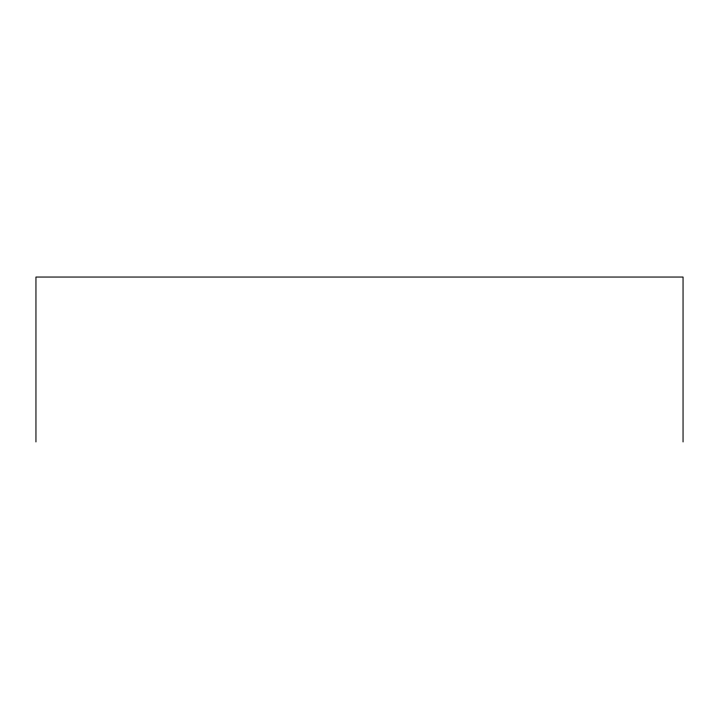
<?xml version="1.0" encoding="UTF-8"?>
<svg xmlns="http://www.w3.org/2000/svg" width="719" height="719" viewBox="0 0 719 719"><rect width="100%" height="100%" fill="white"/><g stroke="black" fill="none" stroke-linecap="round" stroke-linejoin="round"><path stroke-width="1.08" d="M683.05 441.951L683.05 277.049L35.95 277.049L35.95 441.951"/></g></svg>
